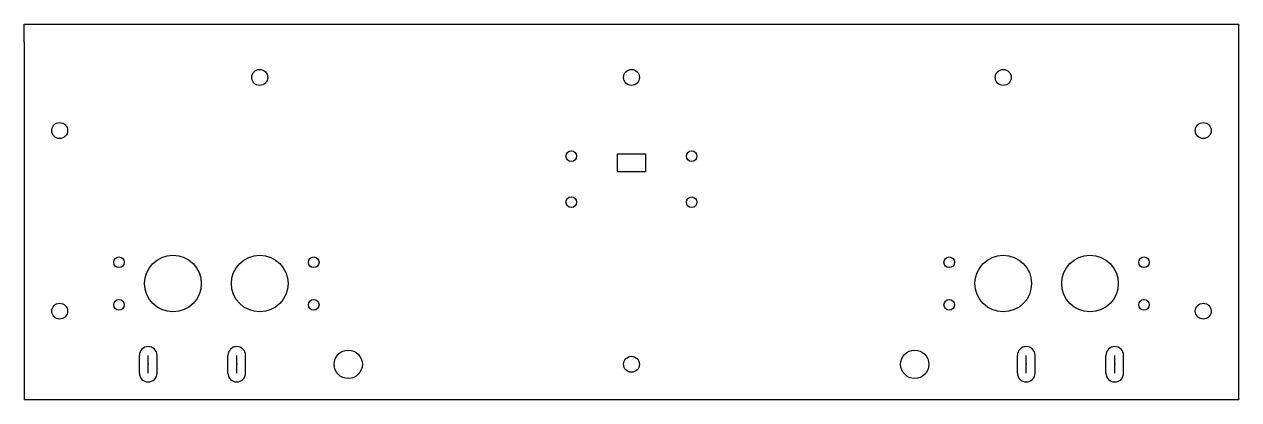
# Model space of a CAD drawing. Header units: millimetres. Extents: x -153 to 190, y -70 to 36.
import ezdxf

# ---------------------------------------------------------------- set-up
doc = ezdxf.new("R2010")
doc.units = ezdxf.units.MM
doc.header["$PDSIZE"] = -1
doc.linetypes.add('CENTERX2', pattern=[20.32, 12.7, -2.54, 2.54, -2.54])

msp = doc.modelspace()

# ---------------------------------------------------------------- linework, layer by layer
at = {"color": 7, "linetype": 'Continuous'}
for p, q in [((-153.37, 36.19), (189.63, 36.19)), ((-153.37, 31.19), (-153.37, 36.19)), ((189.63, 31.19), (189.63, 36.19)), ((-153.37, 31.19), (-153.37, -69.81)), ((189.63, -69.81), (189.63, 31.19)), ((14.13, -0.35), (14.13, -5.35)), ((14.13, -0.35), (22.13, -0.35)), ((22.13, -0.35), (22.13, -5.35)), ((14.13, -5.35), (22.13, -5.35)), ((-120.87, -62.31), (-120.87, -57.31)), ((-115.86, -62.31), (-115.86, -57.31)), ((-95.87, -62.31), (-95.87, -57.31)), ((-90.86, -62.31), (-90.86, -57.31)), ((127.13, -62.31), (127.13, -57.31)), ((132.14, -62.31), (132.14, -57.31)), ((152.13, -62.31), (152.13, -57.31)), ((157.14, -62.31), (157.14, -57.31)), ((189.63, -69.81), (-153.37, -69.81))]:
    msp.add_line(p, q, dxfattribs=at)
at = {"color": 7, "linetype": 'CENTERX2'}
for p, q in [((-118.37, -62.31), (-118.37, -57.31)), ((-93.37, -62.31), (-93.37, -57.31)), ((129.63, -62.31), (129.63, -57.31)), ((154.63, -62.31), (154.63, -57.31))]:
    msp.add_line(p, q, dxfattribs=at)
at = {"color": 7, "linetype": 'Continuous'}
for centre, radius in [((-86.87, 21.19), 2.25), ((18.13, 21.19), 2.25), ((123.13, 21.19), 2.25), ((-143.37, 6.18), 2.25), ((179.63, 6.18), 2.25), ((1.13, -1.04), 1.5), ((35.13, -1.06), 1.5), ((1.13, -14.04), 1.5), ((35.13, -14.06), 1.5), ((-126.62, -31.01), 1.5), ((-111.37, -37.01), 8), ((-86.87, -37.01), 8), ((-71.62, -31.01), 1.5), ((107.88, -31.01), 1.5), ((123.13, -37.01), 8), ((147.63, -37.01), 8), ((162.88, -31.01), 1.5), ((-143.37, -44.81), 2.25), ((-126.62, -43.01), 1.5), ((-71.62, -43.01), 1.5), ((107.88, -43.01), 1.5), ((162.88, -43.01), 1.5), ((179.63, -44.81), 2.25), ((-61.87, -59.81), 4), ((18.13, -59.81), 2.25), ((98.13, -59.81), 4)]:
    msp.add_circle(centre, radius, dxfattribs=at)
for centre, start, end in [((-118.37, -57.31), 0, 180), ((-93.37, -57.31), 0, 180), ((129.63, -57.31), 0, 180), ((154.63, -57.31), 0, 180), ((-118.37, -62.31), 180, 0), ((-93.37, -62.31), 180, 0), ((129.63, -62.31), 180, 0), ((154.63, -62.31), 180, 0)]:
    msp.add_arc(centre, 2.5, start, end, dxfattribs=at)
for p in [(-118.37, -59.81), (-93.37, -59.81), (129.63, -59.81), (154.63, -59.81)]:
    msp.add_point(p, dxfattribs=at)

doc.saveas('drawing.dxf')
